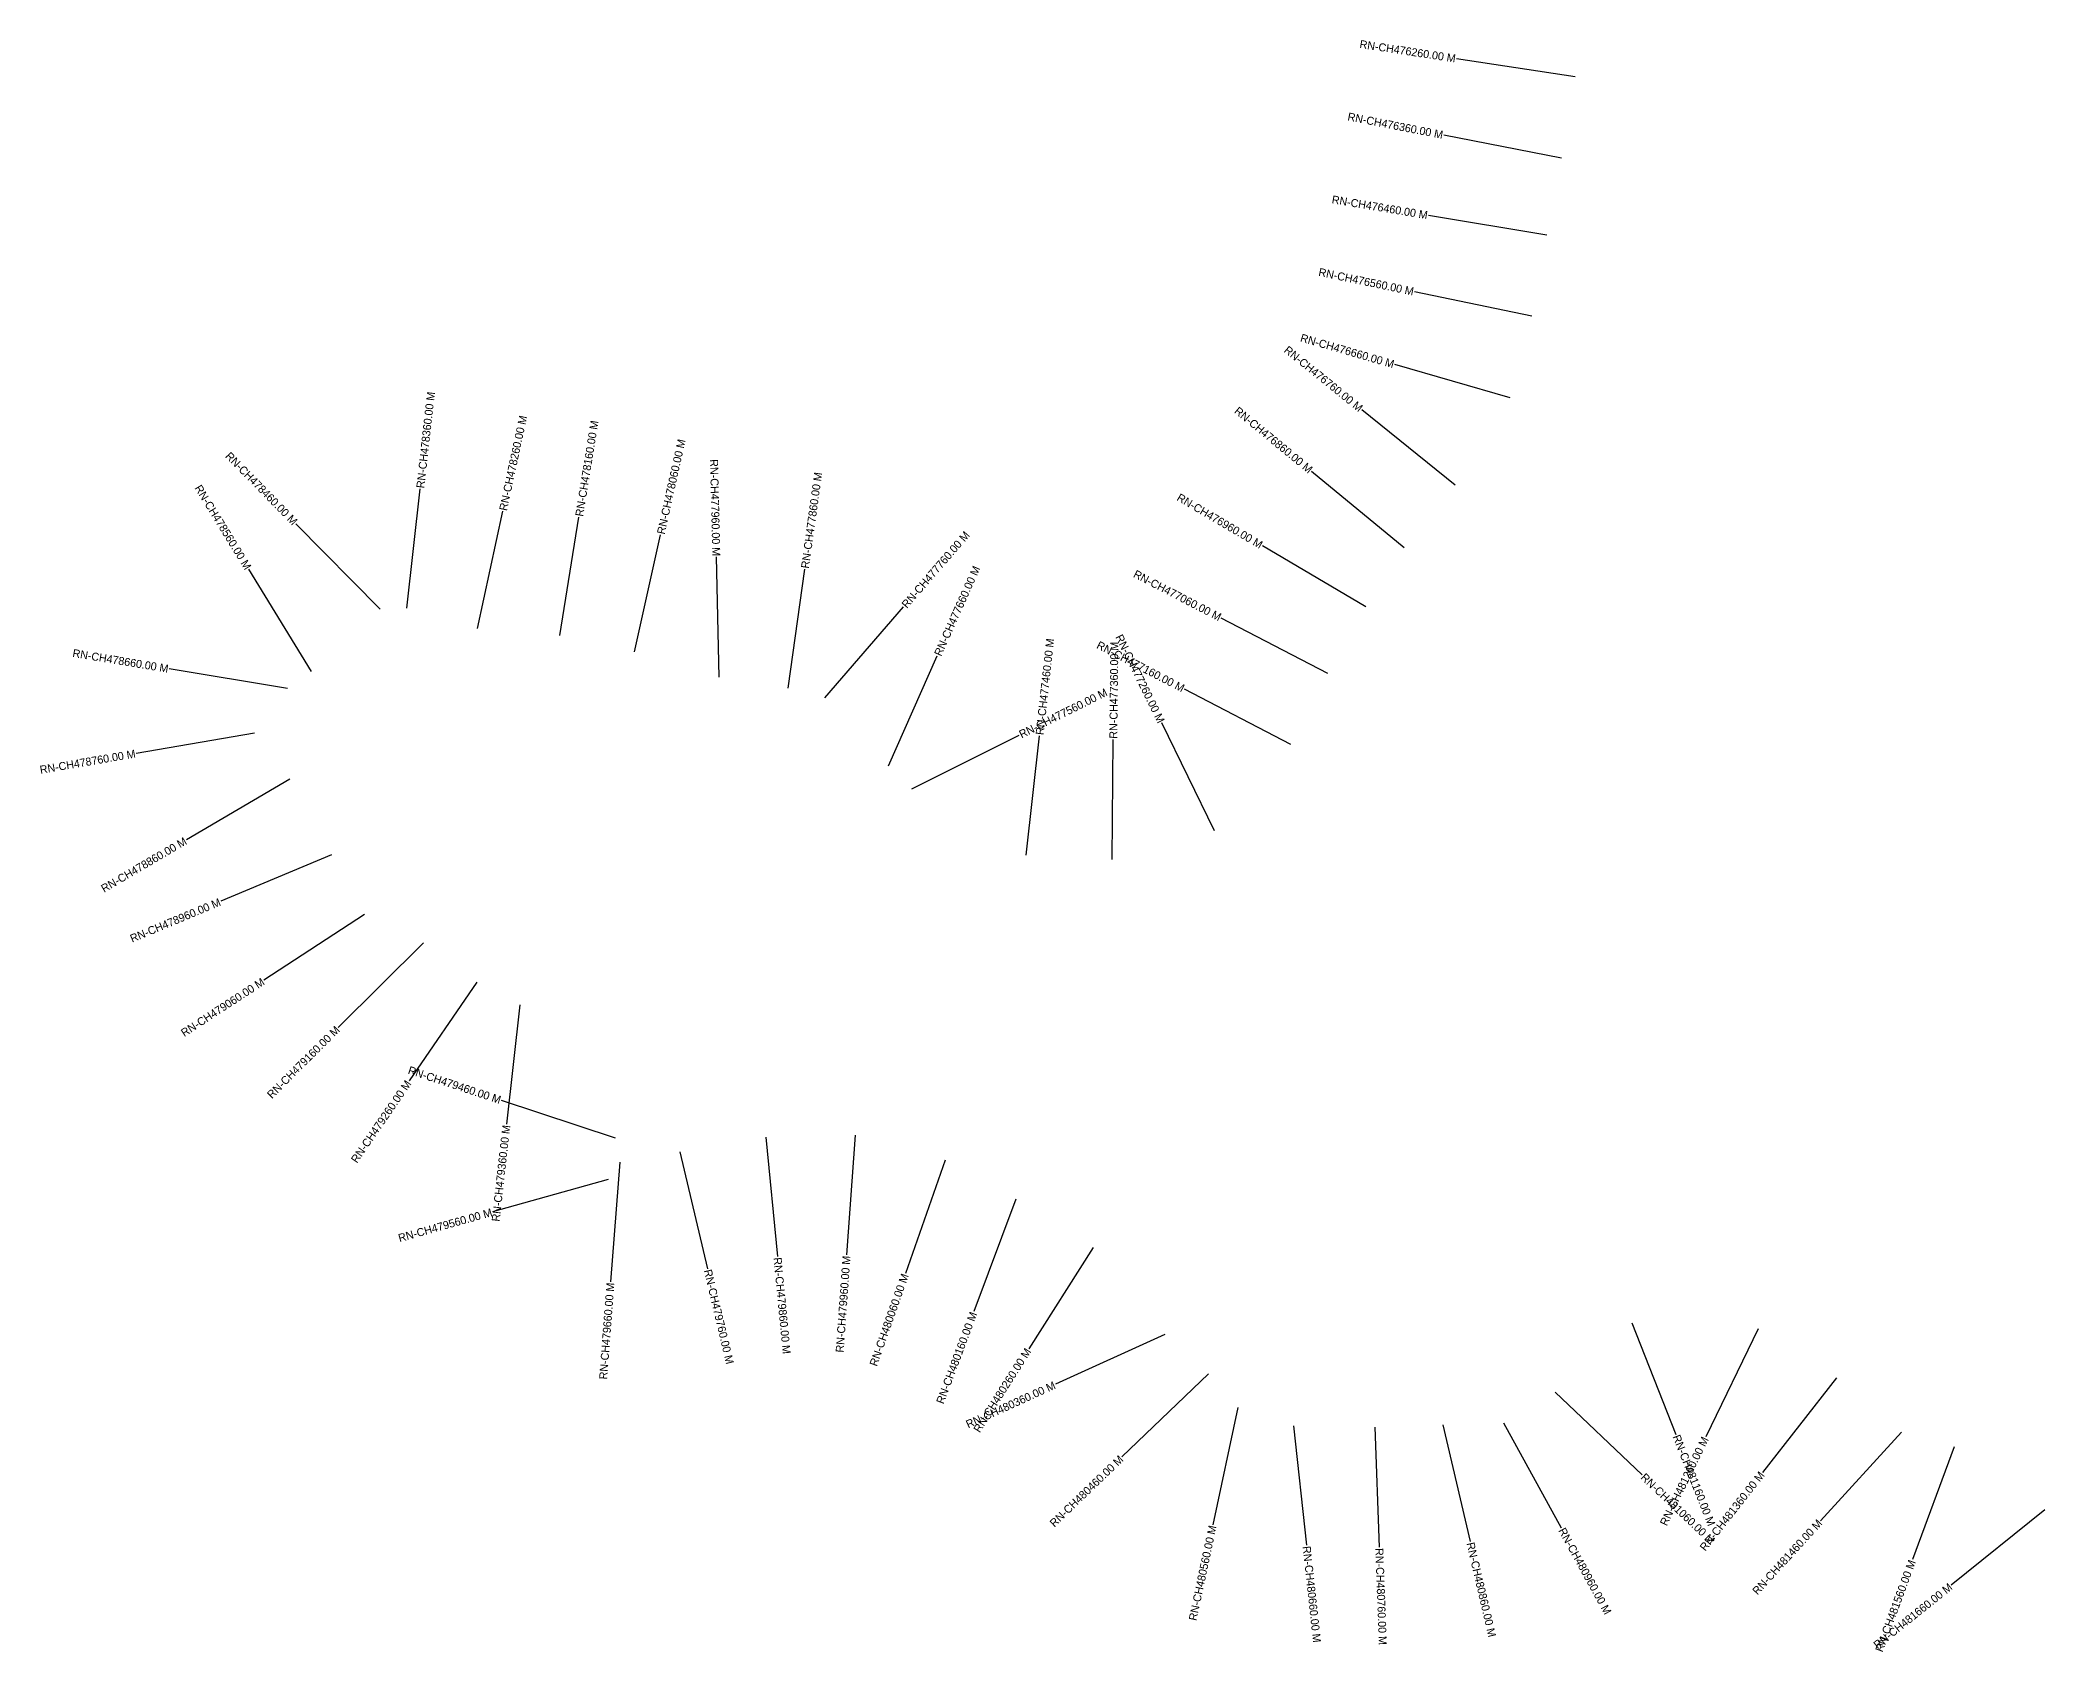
# Model space of a CAD drawing. Header units: metres. Extents: x 311669 to 317702, y 1901342 to 1905447.
# Drawn here: x 311669 to 314174, y 1901342 to 1903356 of the extents above; entities that cross this region are included whole.
import ezdxf
from ezdxf.enums import TextEntityAlignment as Align

# ---------------------------------------------------------------- set-up
doc = ezdxf.new("R2010")
doc.units = ezdxf.units.M
doc.header["$MEASUREMENT"] = 0
doc.layers.add('CS', color=134, linetype='Continuous')
doc.layers.add('CSMark', color=6, linetype='Continuous')

msp = doc.modelspace()

# ---------------------------------------------------------------- linework, layer by layer
at = {"layer": 'CS'}
for p, q in [((313587.2, 1903310), (313438.9, 1903332.6)), ((313570.3, 1903208.3), (313423.1, 1903237.1)), ((313551.9, 1903112.1), (313403.9, 1903136.8)), ((313533.3, 1903010.8), (313386.5, 1903041.4)), ((313505.9, 1902908.8), (313361.8, 1902950.4)), ((313437.3, 1902799.6), (313320.7, 1902893.8)), ((312126.9, 1902646), (312143.7, 1902795)), ((313373.6, 1902721.6), (313257.8, 1902816.9)), ((312093.6, 1902644.6), (311988.5, 1902751.6)), ((312215.4, 1902620.5), (312247, 1902767.2)), ((312318.2, 1902611.7), (312342.2, 1902759.8)), ((312411.6, 1902591.3), (312444.1, 1902737.7)), ((313325.8, 1902647.9), (313196.4, 1902723.8)), ((312008, 1902566.8), (311929.6, 1902694.6)), ((312517.5, 1902560), (312513.9, 1902710)), ((312603.8, 1902546.2), (312624.5, 1902694.8)), ((312649.7, 1902534), (312747.7, 1902647.5)), ((313278.1, 1902564.5), (313144.9, 1902633.5)), ((311977.9, 1902545.6), (311829.9, 1902570.2)), ((312729, 1902449.2), (312789.9, 1902586.3)), ((313232, 1902475.7), (313098.9, 1902544.8)), ((313136.7, 1902368), (313070.7, 1902502.6)), ((311936.7, 1902490), (311788.8, 1902464.6)), ((312758.1, 1902420.1), (312892.3, 1902487.2)), ((312901.2, 1902337.6), (312917.8, 1902486.7)), ((313008.5, 1902331.9), (313010.1, 1902481.9)), ((311980.8, 1902432.4), (311851.5, 1902356.5)), ((312032.9, 1902337.7), (311894.5, 1902279.8)), ((312074, 1902263.1), (311948.5, 1902181.1)), ((312147.7, 1902228), (312041.4, 1902122.2)), ((312214.7, 1902178.9), (312129.8, 1902055.3)), ((312268.3, 1902150.2), (312251.6, 1902001.1)), ((312387.7, 1901983.9), (312245.3, 1902031)), ((312575.8, 1901985.2), (312590.2, 1901835.8)), ((312687.6, 1901987.4), (312676.8, 1901837.8)), ((312393.2, 1901953.7), (312381.7, 1901804.2)), ((312468.3, 1901966.6), (312502.9, 1901820.6)), ((312800, 1901956.4), (312750.3, 1901814.8)), ((312378.7, 1901932.2), (312234.3, 1901891.6)), ((312888.4, 1901907.6), (312835.9, 1901767.1)), ((312984.7, 1901847.3), (312904.3, 1901720.7)), ((313658, 1901753), (313713.2, 1901613.5)), ((313816, 1901745.5), (313750.5, 1901610.6)), ((313074.3, 1901738.4), (312937.8, 1901676.2)), ((313128.9, 1901689.5), (313020.9, 1901585.4)), ((313562.2, 1901666.4), (313671, 1901563.1)), ((313914.1, 1901684.3), (313821.5, 1901566.2)), ((313165.7, 1901647.4), (313134.5, 1901500.7)), ((313235.5, 1901624.2), (313251.6, 1901475.1)), ((313336.9, 1901622.5), (313342.5, 1901472.6)), ((313422, 1901625.7), (313456.1, 1901479.6)), ((313497.6, 1901628.2), (313569.9, 1901496.7)), ((313995.1, 1901616.6), (313893.9, 1901505.8)), ((314060.9, 1901597.9), (314009.1, 1901457.2)), ((314174.5, 1901519.2), (314057.5, 1901425.3))]:
    msp.add_line(p, q, dxfattribs=at)

# ---------------------------------------------------------------- texts
at = {"layer": 'CSMark'}
for s, rotation, p in [('RN-CH476260.00 M', 351.3157, (313437.9, 1903332.8)), ('RN-CH476360.00 M', 348.9155, (313422.1, 1903237.3)), ('RN-CH476460.00 M', 350.5329, (313402.9, 1903137)), ('RN-CH476560.00 M', 348.2009, (313385.5, 1903041.6)), ('RN-CH476760.00 M', 321.0523, (313319.9, 1902894.5)), ('RN-CH476660.00 M', 343.9018, (313360.8, 1902950.7)), ('RN-CH476860.00 M', 320.5318, (313257.1, 1902817.6)), ('RN-CH478460.00 M', 314.4789, (311987.8, 1902752.3)), ('RN-CH477960.00 M', 271.3763, (312513.9, 1902711)), ('RN-CH478560.00 M', 301.5114, (311929, 1902695.5)), ('RN-CH476960.00 M', 329.601, (313195.5, 1902724.3)), ('RN-CH477060.00 M', 332.5898, (313144, 1902634)), ('RN-CH478660.00 M', 350.57, (311829, 1902570.3)), ('RN-CH477160.00 M', 332.5898, (313098, 1902545.2)), ('RN-CH477260.00 M', 296.1316, (313070.2, 1902503.5)), ('RN-CH478760.00 M', 9.7388, (311787.8, 1902464.4)), ('RN-CH478860.00 M', 30.4151, (311850.6, 1902356)), ('RN-CH478960.00 M', 22.7112, (311893.6, 1902279.4)), ('RN-CH479060.00 M', 33.1765, (311947.6, 1902180.5)), ('RN-CH479160.00 M', 44.8551, (312040.7, 1902121.5)), ('RN-CH479460.00 M', 341.728, (312244.3, 1902031.3)), ('RN-CH479260.00 M', 55.5286, (312129.2, 1902054.5)), ('RN-CH479360.00 M', 83.5989, (312251.5, 1902000.1)), ('RN-CH479560.00 M', 15.6988, (312233.3, 1901891.4)), ('RN-CH479960.00 M', 85.8641, (312676.7, 1901836.8)), ('RN-CH479660.00 M', 85.6235, (312381.6, 1901803.2)), ('RN-CH480060.00 M', 70.6597, (312749.9, 1901813.9)), ('RN-CH480160.00 M', 69.5112, (312835.5, 1901766.1)), ('RN-CH480260.00 M', 57.5795, (312903.8, 1901719.9)), ('RN-CH480360.00 M', 24.5079, (312936.9, 1901675.8)), ('RN-CH481260.00 M', 64.1335, (313750.1, 1901609.7)), ('RN-CH480460.00 M', 43.9363, (313020.2, 1901584.7)), ('RN-CH481360.00 M', 51.8964, (313820.9, 1901565.4)), ('RN-CH480560.00 M', 77.9862, (313134.3, 1901499.7)), ('RN-CH481460.00 M', 47.587, (313893.3, 1901505.1)), ('RN-CH481560.00 M', 69.7698, (314008.7, 1901456.2)), ('RN-CH481660.00 M', 38.7331, (314056.7, 1901424.7))]:
    msp.add_text(s, height=10, rotation=rotation, dxfattribs=at).set_placement(p, align=Align.MIDDLE_RIGHT)
for s, rotation, p in [('RN-CH478360.00 M', 83.582, (312143.8, 1902796)), ('RN-CH478260.00 M', 77.8758, (312247.2, 1902768.1)), ('RN-CH478160.00 M', 80.7743, (312342.4, 1902760.8)), ('RN-CH478060.00 M', 77.477, (312444.4, 1902738.7)), ('RN-CH477860.00 M', 82.0608, (312624.6, 1902695.8)), ('RN-CH477760.00 M', 49.1743, (312748.4, 1902648.3)), ('RN-CH477660.00 M', 66.0479, (312790.3, 1902587.2)), ('RN-CH477460.00 M', 83.6534, (312917.9, 1902487.7)), ('RN-CH477360.00 M', 89.3843, (313010.1, 1902482.9)), ('RN-CH477560.00 M', 26.5751, (312893.2, 1902487.6)), ('RN-CH479760.00 M', 283.3467, (312503.1, 1901819.6)), ('RN-CH479860.00 M', 275.5046, (312590.3, 1901834.8)), ('RN-CH481160.00 M', 291.6288, (313713.6, 1901612.6)), ('RN-CH481060.00 M', 316.4878, (313671.8, 1901562.4)), ('RN-CH480960.00 M', 298.7982, (313570.4, 1901495.9)), ('RN-CH480660.00 M', 276.167, (313251.7, 1901474.1)), ('RN-CH480760.00 M', 272.1222, (313342.5, 1901471.6)), ('RN-CH480860.00 M', 283.132, (313456.3, 1901478.6))]:
    msp.add_text(s, height=10, rotation=rotation, dxfattribs=at).set_placement(p, align=Align.MIDDLE_LEFT)

doc.saveas('drawing.dxf')
